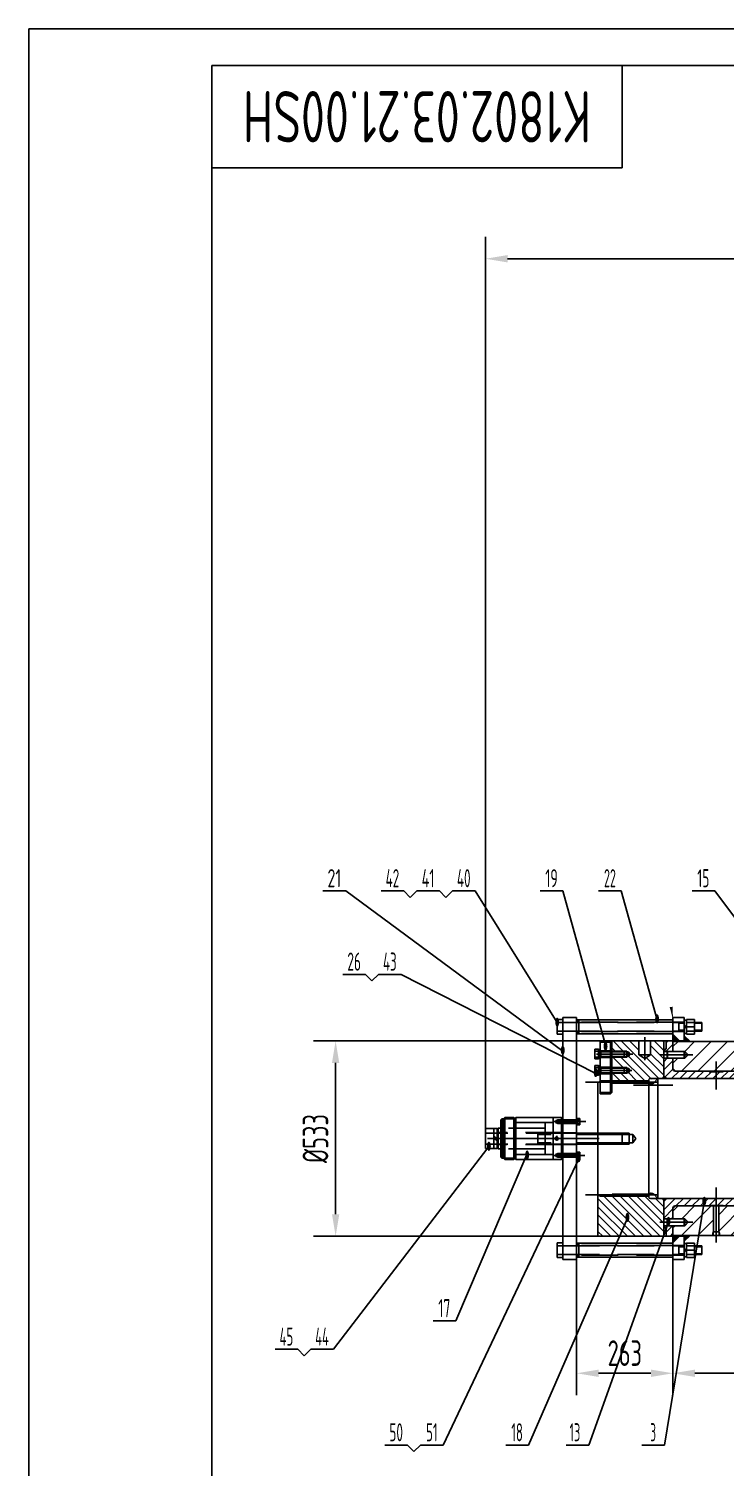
# Model space of a CAD drawing. Header units: millimetres. Extents: x 0 to 13784, y 0 to 6952.
# Drawn here: x 0 to 1902, y 2013 to 5940 of the extents above; entities that cross this region are included whole.
import ezdxf
from ezdxf.enums import TextEntityAlignment as Align

# ---------------------------------------------------------------- set-up
doc = ezdxf.new("R2010")
doc.units = ezdxf.units.MM
doc.header["$LTSCALE"] = 200
doc.linetypes.add('F', pattern=[0.75, 0.5, -0.25])
doc.linetypes.add('G', pattern=[2, 1.25, -0.25, 0.25, -0.25])
for name, color, linetype in [('01', 7, 'Continuous'), ('02', 1, 'Continuous'), ('04', 2, 'F'), ('05', 142, 'G'), ('08', 1, 'Continuous'), ('11', 3, 'Continuous')]:
    doc.layers.add(name, color=color, linetype=linetype)
doc.styles.get("Standard").update_dxf_attribs({"font": 'isocp', "width": 0.707, "bigfont": 'intecad.shx'})
doc.dimstyles.new('INTE', dxfattribs={"dimscale": 20, "dimtxt": 3.5, "dimasz": 3, "dimexe": 3, "dimexo": 0, "dimgap": 1, "dimtad": 1, "dimdec": 1, "dimdsep": 46, "dimtxsty": 'Standard', "dimcen": 0, "dimclrd": 1, "dimclre": 1, "dimclrt": 3, "dimaunit": 1, "dimadec": 0, "dimazin": 0, "dimtfac": 1, "dimtdec": 1, "dimtmove": 0, "dimatfit": 0, "dimfxl": 1, "dimarcsym": 0})

# ---------------------------------------------------------------- blocks, each defined once
blk = doc.blocks.new('*D224')
at = {"layer": '08', "color": 1, "lineweight": -2}
for p, q in [((1247.4, 2937.9), (1247.4, 5372.2)), ((7138.9, 3240.5), (7138.9, 5372.2)), ((7078.9, 5312.2), (1307.4, 5312.2))]:
    blk.add_line(p, q, dxfattribs=at)
at = {"layer": '08', "color": 1}
for points in [[(1307.4, 5322.2), (1307.4, 5302.2), (1247.4, 5312.2)], [(7078.9, 5322.2), (7078.9, 5302.2), (7138.9, 5312.2)]]:
    blk.add_solid(points, dxfattribs=at)
at = {"layer": 'Defpoints', "color": 0}
for p in [(1247.4, 5312.2), (7138.9, 3240.5), (1247.4, 2937.9)]:
    blk.add_point(p, dxfattribs=at)
at = {"layer": '08', "color": 3, "insert": (4193.1, 5367.2), "char_height": 70, "attachment_point": 5}
blk.add_mtext('5891.5', dxfattribs=at)
blk = doc.blocks.new('*D226')
at = {"layer": '08', "color": 1, "lineweight": -2}
for p, q in [((1669.9, 3177), (777.8, 3177)), ((837.8, 3117), (837.8, 2704)), ((1669.9, 2644), (777.8, 2644))]:
    blk.add_line(p, q, dxfattribs=at)
at = {"layer": '08', "color": 1}
for points in [[(827.8, 3117), (847.8, 3117), (837.8, 3177)], [(827.8, 2704), (847.8, 2704), (837.8, 2644)]]:
    blk.add_solid(points, dxfattribs=at)
at = {"layer": 'Defpoints', "color": 0}
for p in [(1669.9, 3177), (837.8, 2644), (1669.9, 2644)]:
    blk.add_point(p, dxfattribs=at)
at = {"layer": '08', "color": 3, "insert": (782.8, 2910.5), "char_height": 70, "attachment_point": 5, "rotation": 90}
blk.add_mtext('%%c533', dxfattribs=at)
blk = doc.blocks.new('*U213')
at = {"layer": '01'}
for p, q in [((-7.7, 2.6), (-7.7, 0)), ((0, 2.6), (-7.7, 2.6)), ((-7.7, 0), (0, 0)), ((0, 0), (-1.5, 2.6)), ((0, 2.6), (1.5, 0)), ((0, 2.6), (7.7, 2.6)), ((7.7, 0), (0, 0)), ((7.7, 2.6), (7.7, 0))]:
    blk.add_line(p, q, dxfattribs=at)
at = {"layer": '05'}
blk.add_line((0, 4.7), (0, -2.1), dxfattribs=at)
blk = doc.blocks.new('*D228')
at = {"layer": '08', "color": 1, "lineweight": -2}
for p, q in [((1495.9, 2580.5), (1495.9, 2209.7)), ((1758.9, 2580.5), (1758.9, 2209.7)), ((1698.9, 2269.7), (1555.9, 2269.7))]:
    blk.add_line(p, q, dxfattribs=at)
at = {"layer": '08', "color": 1}
for points in [[(1555.9, 2279.7), (1555.9, 2259.7), (1495.9, 2269.7)], [(1698.9, 2279.7), (1698.9, 2259.7), (1758.9, 2269.7)]]:
    blk.add_solid(points, dxfattribs=at)
at = {"layer": 'Defpoints', "color": 0}
for p in [(1495.9, 2580.5), (1758.9, 2580.5), (1495.9, 2269.7)]:
    blk.add_point(p, dxfattribs=at)
at = {"layer": '08', "color": 3, "insert": (1627.4, 2324.7), "char_height": 70, "attachment_point": 5}
blk.add_mtext('263', dxfattribs=at)
blk = doc.blocks.new('*U212')
at = {"layer": '01'}
for p, q in [((-27.2, 9), (-27.2, 0)), ((0, 9), (-27.2, 9)), ((-27.2, 0), (0, 0)), ((0, 0), (-5.2, 9)), ((0, 9), (5.2, 0)), ((0, 9), (27.2, 9)), ((27.2, 0), (0, 0)), ((27.2, 9), (27.2, 0))]:
    blk.add_line(p, q, dxfattribs=at)
at = {"layer": '05'}
blk.add_line((0, 11.1), (0, -2.1), dxfattribs=at)
blk = doc.blocks.new('*D229')
at = {"layer": '08', "color": 1, "lineweight": -2}
for p, q in [((2723.9, 2581.3), (2723.9, 2209.7)), ((1758.9, 2541.7), (1758.9, 2209.7)), ((1818.9, 2269.7), (2663.9, 2269.7))]:
    blk.add_line(p, q, dxfattribs=at)
at = {"layer": '08', "color": 1}
for points in [[(1818.9, 2279.7), (1818.9, 2259.7), (1758.9, 2269.7)], [(2663.9, 2279.7), (2663.9, 2259.7), (2723.9, 2269.7)]]:
    blk.add_solid(points, dxfattribs=at)
at = {"layer": 'Defpoints', "color": 0}
for p in [(2723.9, 2581.3), (1758.9, 2541.7), (2723.9, 2269.7)]:
    blk.add_point(p, dxfattribs=at)
at = {"layer": '08', "color": 3, "insert": (2241.4, 2324.7), "char_height": 70, "attachment_point": 5}
blk.add_mtext('965', dxfattribs=at)
blk = doc.blocks.new('*U211')
at = {"layer": '01'}
for p, q in [((-18.3, 6), (-18.3, 0)), ((0, 6), (-18.3, 6)), ((-18.3, 0), (0, 0)), ((0, 0), (-3.5, 6)), ((0, 6), (3.5, 0)), ((0, 6), (18.3, 6)), ((18.3, 0), (0, 0)), ((18.3, 6), (18.3, 0))]:
    blk.add_line(p, q, dxfattribs=at)
at = {"layer": '05'}
blk.add_line((0, 8.1), (0, -2.1), dxfattribs=at)
blk = doc.blocks.new('*U210')
at = {"layer": '01'}
for p, q in [((-21.5, 0), (-21.5, 19.8)), ((-21.5, 19.8), (0, 19.8)), ((-21.5, 12), (0, 12)), ((0, 19.8), (0, 0)), ((0, -19.8), (0, 0)), ((-21.5, 0), (-21.5, -19.8)), ((-21.5, -12), (0, -12)), ((-21.5, -19.8), (0, -19.8))]:
    blk.add_line(p, q, dxfattribs=at)
at = {"layer": '05'}
blk.add_line((-22.6, 0), (1.1, 0), dxfattribs=at)
blk = doc.blocks.new('*U209')
at = {"layer": '01'}
for p, q in [((-12.2, 4.1), (-12.2, 0)), ((0, 4.1), (-12.2, 4.1)), ((-12.2, 0), (0, 0)), ((0, 0), (-2.4, 4.1)), ((0, 4.1), (2.4, 0)), ((0, 4.1), (12.2, 4.1)), ((12.2, 0), (0, 0)), ((12.2, 4.1), (12.2, 0))]:
    blk.add_line(p, q, dxfattribs=at)
at = {"layer": '05'}
blk.add_line((0, 6.2), (0, -2.1), dxfattribs=at)
blk = doc.blocks.new('*U242', base_point=(251.96, 168.31))
at = {"layer": '01'}
for p, q in [((251.96, 168.31), (251.96, 182.31)), ((195.96, 168.31), (251.96, 168.31))]:
    blk.add_line(p, q, dxfattribs=at)
blk = doc.blocks.new('*U243')
at = {"layer": '04'}
blk.add_blockref('*U242', (0, 0), dxfattribs=at)
blk = doc.blocks.new('*U244')
at = {"layer": '01'}
for points in [[(415, 292), (25, 292)], [(25, 292), (25, 5)]]:
    blk.add_lwpolyline(points, dxfattribs=at)
at = {"layer": '02'}
for points in [[(420, 297), (0, 297)], [(0, 297), (0, 0)]]:
    blk.add_lwpolyline(points, dxfattribs=at)

msp = doc.modelspace()

# ---------------------------------------------------------------- hatches: boundary and pattern name
at = {"layer": '01'}
h = msp.add_hatch(color=256, dxfattribs=at)
h.paths.add_polyline_path([(1501.88, 3234.51), (1495.88, 3234.51), (1495.88, 3228.51)])
h.paths.add_polyline_path([(1495.88, 3202.51), (1495.88, 3196.51), (1501.88, 3196.51)])
for points in [[(1776.88, 3177.01), (1789.88, 3177.01), (1789.88, 3175.51), (1758.88, 3175.51), (1758.88, 3195.01)], [(1789.88, 3175.51), (1806.25, 3175.51), (1789.88, 3190.92)], [(1789.88, 3175.51), (1806.25, 3175.51), (1789.88, 3190.92)], [(1758.88, 2626.01), (1758.88, 2645.51), (1789.88, 2645.51), (1789.88, 2644.01), (1776.88, 2644.01)], [(1789.88, 2645.51), (1806.25, 2645.51), (1789.88, 2630.11)], [(1789.88, 2645.51), (1806.25, 2645.51), (1789.88, 2630.11)]]:
    msp.add_hatch(color=256, dxfattribs=at).paths.add_polyline_path(points)
h = msp.add_hatch(color=256, dxfattribs=at)
h.paths.add_polyline_path([(1501.88, 2586.51), (1495.88, 2586.51), (1495.88, 2592.51)])
h.paths.add_polyline_path([(1495.88, 2618.51), (1495.88, 2624.51), (1501.88, 2624.51)])
at = {"layer": '02', "linetype": 'Continuous'}
h = msp.add_hatch(dxfattribs=at)
h.set_pattern_fill('LINE', color=1, scale=10, angle=135, style=0)
h.set_pattern_definition([(45, (4293.442, 1789.51), (22.45064, -22.45064), [])])
h.paths.add_polyline_path([(1765.88, 3094.51), (1758.88, 3101.51), (1758.88, 3129.51), (1790.88, 3129.51), (1800.54, 3139.01), (1790.88, 3148.51), (1758.88, 3148.51), (1758.88, 3175.51), (1789.88, 3175.51), (1948.88, 3175.51), (1948.88, 3183.51), (2627.88, 3183.51), (2627.88, 3175.51), (2723.88, 3175.51), (2723.88, 3148.51), (2691.88, 3148.51), (2682.22, 3139.01), (2691.88, 3129.51), (2723.88, 3129.51), (2723.88, 3101.51), (2716.88, 3094.51)])
h.paths.add_polyline_path([(1948.88, 2637.51), (1948.88, 2645.51), (1886.76, 2645.51), (1885.06, 2655.51), (1883.88, 2655.51), (1883.88, 2726.51), (2404.88, 2726.51), (2404.88, 2647.51), (2403.71, 2647.51), (2402, 2637.51)])
h.paths.add_polyline_path([(2462.88, 2637.51), (2421.76, 2637.51), (2420.06, 2647.51), (2418.88, 2647.51), (2418.88, 2726.51), (2576.88, 2726.51), (2576.88, 2647.51), (2575.71, 2647.51), (2574, 2637.51)])
h.paths.add_polyline_path([(2590.88, 2726.51), (2716.88, 2726.51), (2723.88, 2719.51), (2723.88, 2691.51), (2691.88, 2691.51), (2682.22, 2682.01), (2691.88, 2672.51), (2723.88, 2672.51), (2723.88, 2645.51), (2627.88, 2645.51), (2627.88, 2637.51), (2593.76, 2637.51), (2592.06, 2647.51), (2590.88, 2647.51)])
h.paths.add_polyline_path([(1800.54, 2682.01), (1790.88, 2691.51), (1758.88, 2691.51), (1758.88, 2719.51), (1765.88, 2726.51), (1869.88, 2726.51), (1869.88, 2655.51), (1868.71, 2655.51), (1867, 2645.51), (1789.88, 2645.51), (1758.88, 2645.51), (1758.88, 2672.51), (1790.88, 2672.51)])
h.paths.add_polyline_path([(1868.71, 2655.51), (1869.88, 2655.51), (1867.96, 2645.51), (1867, 2645.51)], flags=16)
h.paths.add_polyline_path([(1886.76, 2645.51), (1885.8, 2645.51), (1883.88, 2655.51), (1885.06, 2655.51)], flags=16)
h.paths.add_polyline_path([(2402.96, 2637.51), (2402, 2637.51), (2403.71, 2647.51), (2404.88, 2647.51)])
h.paths.add_polyline_path([(2421.76, 2637.51), (2420.8, 2637.51), (2418.88, 2647.51), (2420.06, 2647.51)])
h.paths.add_polyline_path([(2593.76, 2637.51), (2592.8, 2637.51), (2590.88, 2647.51), (2592.06, 2647.51)])
h.paths.add_polyline_path([(2575.71, 2647.51), (2576.88, 2647.51), (2574.96, 2637.51), (2574, 2637.51)], flags=16)
h = msp.add_hatch(dxfattribs=at)
h.set_pattern_fill('LINE', color=1, scale=5, angle=45, style=0)
h.set_pattern_definition([(135, (8598.893, -9.963), (11.22532, 11.22532), [])])
h.paths.add_polyline_path([(1697.88, 3139.01), (1697.88, 3177.01), (1733.88, 3177.01), (1733.88, 3079.51, -0.4142136), (1728.88, 3074.51), (1703.88, 3074.51, 0.4142136), (1698.88, 3069.51), (1698.88, 3067.76), (1591.88, 3067.76), (1591.88, 3088.51), (1625.78, 3088.51), (1632.88, 3088.51), (1632.88, 3090.11), (1636.88, 3090.11), (1642.17, 3096.51), (1636.88, 3102.91), (1632.88, 3102.91), (1632.88, 3104.51), (1625.78, 3104.51), (1616.64, 3104.51), (1591.88, 3115.01), (1591.88, 3133.01), (1625.78, 3133.01), (1632.88, 3133.01), (1632.88, 3134.61), (1636.88, 3134.61), (1642.17, 3141.01), (1636.88, 3147.41), (1632.88, 3147.41), (1632.88, 3149.01), (1625.78, 3149.01), (1591.88, 3149.01), (1591.88, 3173.51), (1591.88, 3177.01), (1660.78, 3177.01), (1665.88, 3166.69), (1665.88, 3139.01), (1681.88, 3129.33)])
h.paths.add_polyline_path([(1655.64, 2753.26), (1698.88, 2753.26), (1698.88, 2751.51, 0.4142136), (1703.88, 2746.51), (1728.88, 2746.51, -0.4142136), (1733.88, 2741.51), (1733.88, 2646.21), (1733.1, 2644.01), (1608.8, 2644.01)])
h.paths.add_polyline_path([(1608.8, 2644.01), (1554.13, 2644.01), (1554.13, 2656.35), (1608.59, 2753.26), (1655.64, 2753.26)])
h.paths.add_polyline_path([(1608.59, 2753.26), (1554.13, 2656.35), (1554.13, 2753.26), (1557.01, 2756.14), (1559.88, 2753.26)])
h.paths.add_polyline_path([(1664.64, 3076.56), (1645.68, 3076.56), (1645.68, 3101.18), (1664.64, 3101.18)], flags=24)
h.paths.add_polyline_path([(1695.94, 3112.47), (1676.98, 3112.47), (1676.98, 3137.08), (1695.94, 3137.08)], flags=24)
h = msp.add_hatch(dxfattribs=at)
h.set_pattern_fill('LINE', color=1, scale=5, angle=45, style=0)
h.set_pattern_definition([(45, (1175.45, 1820.806), (-11.22532, 11.22532), [])])
h.paths.add_polyline_path([(1857.88, 2726.51), (1857.88, 2728.01), (1876.88, 2728.01), (1876.88, 2747.01), (1741.88, 2747.01), (1733.88, 2739.01), (1733.88, 2691.51), (1758.88, 2691.51), (1758.88, 2720.51, -0.4142136), (1764.88, 2726.51)])
h.paths.add_polyline_path([(1740.38, 2644.01), (1758.88, 2644.01), (1758.88, 2672.51), (1733.94, 2672.51, 0.0770717), (1734.09, 2672.24), (1740.38, 2664.02)])
h.paths.add_polyline_path([(2011.38, 2726.51), (2012.88, 2728.01), (2012.88, 2745.51), (2011.38, 2747.01), (1876.88, 2747.01), (1876.88, 2728.01), (1895.88, 2728.01), (1895.88, 2726.51)])
h.paths.add_polyline_path([(2011.38, 3074.01), (2012.88, 3075.51), (2012.88, 3093.01), (2011.38, 3094.51), (1898.88, 3094.51), (1895.88, 3094.51), (1895.88, 3093.01), (1876.88, 3093.01), (1876.88, 3074.01)])
h.paths.add_polyline_path([(1876.88, 3074.01), (1876.88, 3093.01), (1857.88, 3093.01), (1857.88, 3094.51), (1764.88, 3094.51, -0.4142136), (1758.88, 3100.51), (1758.88, 3129.51), (1733.88, 3129.51), (1733.88, 3082.01), (1741.88, 3074.01)])
h.paths.add_polyline_path([(1740.38, 3157), (1734.09, 3148.78, 0.0770717), (1733.94, 3148.51), (1758.88, 3148.51), (1758.88, 3177.01), (1740.38, 3177.01)])

# ---------------------------------------------------------------- linework, layer by layer
at = {"layer": '01'}
for p, q in [((1442.88, 3235.5), (1457.88, 3235.5)), ((1442.88, 3215.51), (1442.88, 3235.5)), ((1457.88, 3227.51), (1442.88, 3227.51)), ((1457.88, 3240.51), (1457.88, 2580.51)), ((1495.88, 3240.51), (1457.88, 3240.51)), ((1457.88, 3235.5), (1457.88, 3215.51)), ((1495.88, 3240.51), (1495.88, 2580.51)), ((1495.88, 3234.51), (1758.88, 3234.51)), ((1758.88, 3240.51), (1789.88, 3240.51)), ((1758.88, 3227.51), (1789.88, 3227.51)), ((1774.88, 3227.51), (1774.88, 3215.51)), ((1789.88, 3175.51), (1789.88, 3240.51)), ((1817.38, 3227.51), (1837.88, 3227.51)), ((1837.88, 3227.51), (1837.88, 3215.51)), ((1442.88, 3215.51), (1442.88, 3195.52)), ((1457.88, 3203.51), (1442.88, 3203.51)), ((1442.88, 3195.52), (1457.88, 3195.52)), ((1457.88, 3195.52), (1457.88, 3215.51)), ((1758.88, 3196.51), (1495.88, 3196.51)), ((1758.88, 3203.51), (1789.88, 3203.51)), ((1774.88, 3203.51), (1774.88, 3215.51)), ((1789.88, 3190.92), (1806.25, 3175.51)), ((1817.38, 3203.51), (1837.88, 3203.51)), ((1837.88, 3203.51), (1837.88, 3215.51)), ((1545.78, 3141.01), (1545.78, 3154.1)), ((1545.78, 3154.1), (1555.78, 3154.1)), ((1555.78, 3149.01), (1545.78, 3149.01)), ((1555.78, 3154.1), (1555.78, 3141.01)), ((1559.88, 3177.01), (1559.88, 3067.76)), ((1588.38, 3177.01), (1588.38, 3067.76)), ((1591.88, 3036.01), (1591.88, 3173.51)), ((1591.88, 3149.01), (1625.78, 3149.01)), ((1625.78, 3149.01), (1625.78, 3141.01)), ((1636.88, 3134.61), (1636.88, 3147.41)), ((1636.88, 3147.41), (1642.17, 3141.01)), ((1733.88, 3177.01), (1733.88, 3079.51)), ((1733.88, 3177.01), (1733.88, 3079.51)), ((1742.88, 3146.92), (1744.11, 3148.51)), ((1742.88, 3146.92), (1744.11, 3148.51)), ((1744.11, 3148.51), (1744.11, 3129.51)), ((1744.11, 3148.51), (1744.11, 3129.51)), ((1789.29, 3148.51), (1789.29, 3129.51)), ((1789.29, 3148.51), (1790.88, 3147.14)), ((1545.78, 3141.01), (1545.78, 3127.93)), ((1555.78, 3133.01), (1545.78, 3133.01)), ((1545.78, 3127.93), (1555.78, 3127.93)), ((1545.78, 3109.6), (1555.78, 3109.6)), ((1545.78, 3096.51), (1545.78, 3109.6)), ((1555.78, 3104.51), (1545.78, 3104.51)), ((1555.78, 3127.93), (1555.78, 3141.01)), ((1555.78, 3109.6), (1555.78, 3096.51)), ((1591.88, 3133.01), (1625.78, 3133.01)), ((1591.88, 3104.51), (1625.78, 3104.51)), ((1625.78, 3133.01), (1625.78, 3141.01)), ((1625.78, 3104.51), (1625.78, 3096.51)), ((1642.17, 3141.01), (1636.88, 3134.61)), ((1636.88, 3102.91), (1642.17, 3096.51)), ((1636.88, 3090.11), (1636.88, 3102.91)), ((1665.88, 3139.01), (1681.88, 3129.33)), ((1681.88, 3129.33), (1697.88, 3139.01)), ((1742.88, 3131.1), (1744.11, 3129.51)), ((1742.88, 3131.1), (1744.11, 3129.51)), ((1789.29, 3129.51), (1790.88, 3130.89)), ((1545.78, 3096.51), (1545.78, 3083.43)), ((1555.78, 3088.51), (1545.78, 3088.51)), ((1555.78, 3088.51), (1545.78, 3088.51)), ((1545.78, 3083.43), (1555.78, 3083.43)), ((1559.88, 3067.76), (1554.13, 3062.01)), ((1692.88, 3067.76), (1559.88, 3067.76)), ((1591.88, 3088.51), (1625.78, 3088.51)), ((1625.78, 3088.51), (1625.78, 3096.51)), ((1642.17, 3096.51), (1636.88, 3090.11)), ((1676.53, 3067.76), (1682.88, 3067.76)), ((1692.88, 3067.76), (1692.88, 3069.51)), ((1554.13, 3062.01), (1554.13, 2915.59)), ((1454.88, 2967.51), (1454.88, 2910.51)), ((1498.48, 2965.5), (1498.48, 2956.61)), ((1504.88, 2965.5), (1498.48, 2965.5)), ((1498.48, 2961.61), (1504.88, 2961.61)), ((1498.48, 2947.73), (1498.48, 2956.61)), ((1498.48, 2951.61), (1504.88, 2951.61)), ((1504.88, 2947.73), (1498.48, 2947.73)), ((1504.88, 2956.61), (1504.88, 2965.5)), ((1504.88, 2956.61), (1504.88, 2947.73)), ((1247.38, 2937.91), (1269.88, 2937.91)), ((1247.38, 2910.51), (1247.38, 2937.91)), ((1269.88, 2925.51), (1247.38, 2925.51)), ((1247.38, 2910.51), (1247.38, 2883.12)), ((1269.88, 2937.91), (1269.88, 2910.51)), ((1269.88, 2883.12), (1269.88, 2910.51)), ((1454.88, 2853.51), (1454.88, 2910.51)), ((1495.88, 2925.51), (1554.13, 2925.51)), ((1269.88, 2895.51), (1247.38, 2895.51)), ((1247.38, 2883.12), (1269.88, 2883.12)), ((1495.88, 2895.51), (1554.13, 2895.51)), ((1498.48, 2873.3), (1498.48, 2864.41)), ((1504.88, 2873.3), (1498.48, 2873.3)), ((1498.48, 2869.41), (1504.88, 2869.41)), ((1504.88, 2864.41), (1504.88, 2873.3)), ((1554.13, 2644.01), (1554.13, 2905.43)), ((1498.48, 2855.53), (1498.48, 2864.41)), ((1498.48, 2859.41), (1504.88, 2859.41)), ((1504.88, 2855.53), (1498.48, 2855.53)), ((1504.88, 2864.41), (1504.88, 2855.53)), ((1559.88, 2753.26), (1554.13, 2759.01)), ((1557.01, 2756.14), (1554.13, 2753.26)), ((1692.88, 2753.26), (1559.88, 2753.26)), ((1692.88, 2753.26), (1692.88, 2751.51)), ((1742.88, 2689.92), (1744.11, 2691.51)), ((1742.88, 2689.92), (1744.11, 2691.51)), ((1742.88, 2674.1), (1744.11, 2672.51)), ((1742.88, 2674.1), (1744.11, 2672.51)), ((1744.11, 2672.51), (1744.11, 2691.51)), ((1744.11, 2672.51), (1744.11, 2691.51)), ((1789.29, 2691.51), (1790.88, 2690.14)), ((1789.29, 2672.51), (1789.29, 2691.51)), ((1789.29, 2672.51), (1790.88, 2673.89)), ((1789.88, 2580.51), (1789.88, 2645.51)), ((1789.88, 2630.11), (1806.25, 2645.51)), ((1442.88, 2605.51), (1442.88, 2625.5)), ((1442.88, 2625.5), (1457.88, 2625.5)), ((1457.88, 2617.51), (1442.88, 2617.51)), ((1442.88, 2605.51), (1442.88, 2585.52)), ((1457.88, 2593.51), (1442.88, 2593.51)), ((1758.88, 2624.51), (1495.88, 2624.51)), ((1758.88, 2617.51), (1789.88, 2617.51)), ((1758.88, 2593.51), (1789.88, 2593.51)), ((1774.88, 2617.51), (1774.88, 2605.51)), ((1774.88, 2593.51), (1774.88, 2605.51)), ((1817.38, 2617.51), (1837.88, 2617.51)), ((1817.38, 2593.51), (1837.88, 2593.51)), ((1837.88, 2617.51), (1837.88, 2605.51)), ((1837.88, 2593.51), (1837.88, 2605.51)), ((1442.88, 2585.52), (1457.88, 2585.52)), ((1495.88, 2580.51), (1457.88, 2580.51)), ((1495.88, 2586.51), (1758.88, 2586.51)), ((1758.88, 2580.51), (1789.88, 2580.51))]:
    msp.add_line(p, q, dxfattribs=at)
at = {"layer": '01', "color": 7, "linetype": 'Continuous'}
for p, q in [((1495.88, 3228.51), (1501.88, 3234.51)), ((1501.88, 3196.51), (1501.88, 3234.51)), ((1758.88, 3148.51), (1758.88, 3240.51)), ((1758.88, 3148.51), (1758.88, 3240.51)), ((1789.88, 3228.51), (1758.88, 3228.51)), ((1495.88, 3202.51), (1501.88, 3196.51)), ((1789.88, 3202.51), (1758.88, 3202.51)), ((1588.38, 3177.01), (1559.88, 3177.01)), ((1591.88, 3173.51), (1559.88, 3173.51)), ((1588.38, 3177.01), (1758.88, 3177.01)), ((1591.88, 3173.51), (1588.38, 3177.01)), ((1591.88, 3177.01), (1591.88, 3067.76)), ((1625.78, 3147.41), (1636.88, 3147.41)), ((1632.88, 3149.01), (1632.88, 3133.01)), ((1665.88, 3177.01), (1665.88, 3139.01)), ((1697.88, 3177.01), (1697.88, 3139.01)), ((1733.94, 3148.51), (1790.88, 3148.51)), ((1734.09, 3148.78), (1740.07, 3156.6)), ((1734.09, 3148.78), (1740.07, 3156.6)), ((1740.38, 3157.51), (1740.38, 3177.01)), ((1740.38, 3157.51), (1740.38, 3177.01)), ((1742.88, 3131.1), (1742.88, 3146.92)), ((1742.88, 3131.1), (1742.88, 3146.92)), ((1948.88, 3175.51), (1789.88, 3175.51)), ((1790.88, 3129.51), (1790.88, 3148.51)), ((1790.88, 3148.51), (1800.54, 3139.01)), ((1625.78, 3134.61), (1636.88, 3134.61)), ((1625.78, 3102.91), (1636.88, 3102.91)), ((1632.88, 3104.51), (1632.88, 3088.51)), ((1665.88, 3139.01), (1697.88, 3139.01)), ((1790.88, 3129.51), (1733.88, 3129.51)), ((1758.88, 3100.51), (1758.88, 3129.51)), ((1758.88, 3100.51), (1758.88, 3129.51)), ((1800.54, 3139.01), (1790.88, 3129.51)), ((1625.78, 3090.11), (1636.88, 3090.11)), ((1692.88, 2910.51), (1692.88, 3067.76)), ((1697.88, 3074.51), (1728.88, 3074.51)), ((1717.88, 3074.01), (1706.31, 3062.44)), ((1717.88, 2910.51), (1717.88, 3074.01)), ((2783.88, 3074.01), (1717.88, 3074.01)), ((1733.88, 3082.01), (1741.88, 3074.01)), ((1733.88, 3082.01), (1741.88, 3074.01)), ((1765.88, 3094.51), (1758.88, 3101.51)), ((2717.88, 3094.51), (1764.88, 3094.51)), ((1857.88, 3094.51), (1857.88, 3093.01)), ((1857.88, 3094.51), (1857.88, 3093.01)), ((1857.88, 3093.01), (1895.88, 3093.01)), ((1895.88, 3094.51), (1895.88, 3093.01)), ((1699.24, 3059.51), (1697.88, 3059.51)), ((1291.88, 2964.51), (1288.88, 2961.51)), ((1288.88, 2910.51), (1288.88, 2961.51)), ((1291.88, 2964.51), (1291.88, 2910.51)), ((1296.48, 2964.51), (1291.88, 2964.51)), ((1299.48, 2967.51), (1296.48, 2964.51)), ((1296.48, 2964.51), (1296.48, 2910.51)), ((1299.48, 2967.51), (1299.48, 2910.51)), ((1324.04, 2967.51), (1299.48, 2967.51)), ((1324.04, 2967.51), (1324.04, 2910.51)), ((1324.04, 2967.51), (1327.04, 2964.51)), ((1330.04, 2967.51), (1327.04, 2964.51)), ((1327.04, 2910.51), (1327.04, 2964.51)), ((1330.04, 2967.51), (1330.04, 2910.51)), ((1454.88, 2967.51), (1330.04, 2967.51)), ((1457.88, 2964.51), (1454.88, 2967.51)), ((1457.88, 2910.51), (1457.88, 2964.51)), ((1281.88, 2939.01), (1278.88, 2936.01)), ((1278.88, 2910.51), (1278.88, 2936.01)), ((1278.88, 2910.51), (1278.88, 2885.01)), ((1288.88, 2939.01), (1281.88, 2939.01)), ((1281.88, 2939.01), (1281.88, 2910.51)), ((1281.88, 2882.01), (1281.88, 2910.51)), ((1288.88, 2910.51), (1288.88, 2859.51)), ((1291.88, 2856.51), (1291.88, 2910.51)), ((1296.48, 2856.51), (1296.48, 2910.51)), ((1299.48, 2853.51), (1299.48, 2910.51)), ((1324.04, 2853.51), (1324.04, 2910.51)), ((1327.04, 2910.51), (1327.04, 2856.51)), ((1330.04, 2853.51), (1330.04, 2910.51)), ((1457.88, 2910.51), (1457.88, 2856.51)), ((1692.88, 2910.51), (1692.88, 2753.26)), ((1717.88, 2910.51), (1717.88, 2747.01)), ((1281.88, 2882.01), (1278.88, 2885.01)), ((1288.88, 2882.01), (1281.88, 2882.01)), ((1291.88, 2856.51), (1288.88, 2859.51)), ((1296.48, 2856.51), (1291.88, 2856.51)), ((1299.48, 2853.51), (1296.48, 2856.51)), ((1324.04, 2853.51), (1299.48, 2853.51)), ((1324.04, 2853.51), (1327.04, 2856.51)), ((1330.04, 2853.51), (1327.04, 2856.51)), ((1454.88, 2853.51), (1330.04, 2853.51)), ((1457.88, 2856.51), (1454.88, 2853.51)), ((1699.24, 2761.51), (1697.88, 2761.51)), ((1717.88, 2747.01), (1706.31, 2758.58)), ((1697.88, 2746.51), (1728.88, 2746.51)), ((2783.88, 2747.01), (1717.88, 2747.01)), ((1733.88, 2739.01), (1741.88, 2747.01)), ((1733.88, 2739.01), (1741.88, 2747.01)), ((1733.88, 2741.01), (1733.88, 2644.01)), ((1733.88, 2741.01), (1733.88, 2644.01)), ((1765.88, 2726.51), (1758.88, 2719.51)), ((1758.88, 2691.51), (1758.88, 2720.51)), ((1758.88, 2691.51), (1758.88, 2720.51)), ((2717.88, 2726.51), (1764.88, 2726.51)), ((1857.88, 2726.51), (1857.88, 2728.01)), ((1857.88, 2728.01), (1895.88, 2728.01)), ((1869.88, 2655.51), (1869.88, 2726.51)), ((1883.88, 2655.51), (1883.88, 2726.51)), ((1895.88, 2726.51), (1895.88, 2728.01)), ((1790.88, 2691.51), (1733.88, 2691.51)), ((1733.94, 2672.51), (1790.88, 2672.51)), ((1734.09, 2672.24), (1740.07, 2664.42)), ((1734.09, 2672.24), (1740.07, 2664.42)), ((1742.88, 2689.92), (1742.88, 2674.1)), ((1742.88, 2689.92), (1742.88, 2674.1)), ((1758.88, 2580.51), (1758.88, 2672.51)), ((1758.88, 2580.51), (1758.88, 2672.51)), ((1790.88, 2691.51), (1790.88, 2672.51)), ((1800.54, 2682.01), (1790.88, 2691.51)), ((1790.88, 2672.51), (1800.54, 2682.01)), ((1554.13, 2644.01), (1758.88, 2644.01)), ((1740.38, 2663.51), (1740.38, 2644.01)), ((1740.38, 2663.51), (1740.38, 2644.01)), ((1948.88, 2645.51), (1789.88, 2645.51)), ((1869.88, 2655.51), (1867.96, 2645.51)), ((1885.06, 2655.51), (1868.71, 2655.51)), ((1883.88, 2655.51), (1885.8, 2645.51)), ((1495.88, 2618.51), (1501.88, 2624.51)), ((1495.88, 2592.51), (1501.88, 2586.51)), ((1501.88, 2624.51), (1501.88, 2586.51)), ((1789.88, 2618.51), (1758.88, 2618.51)), ((1789.88, 2592.51), (1758.88, 2592.51))]:
    msp.add_line(p, q, dxfattribs=at)
msp.add_circle((1441.38, 2910.51), 3.63, dxfattribs=at)
for centre, radius, start, end in [((1734.88, 3148.17), 1, 142.56799, 180), ((1734.88, 3148.17), 1, 142.56799, 180), ((1738.88, 3157.51), 1.5, 322.56799, 0), ((1738.88, 3157.51), 1.5, 322.56799, 0), ((1697.88, 3069.51), 5, 90, 180), ((1697.88, 3064.51), 5, 180, 270), ((1739.88, 3080.01), 6, 180, 270), ((1739.88, 3080.01), 6, 180, 270), ((1764.88, 3100.51), 6, 180, 270), ((1699.24, 3069.51), 10, 270, 315), ((1697.88, 2756.51), 5, 90, 180), ((1697.88, 2751.51), 5, 180, 270), ((1699.24, 2751.51), 10, 45, 90), ((1739.88, 2741.01), 6, 90, 180), ((1739.88, 2741.01), 6, 90, 180), ((1764.88, 2720.51), 6, 90, 180), ((1734.88, 2672.85), 1, 180, 217.43201), ((1734.88, 2672.85), 1, 180, 217.43201), ((1738.88, 2663.51), 1.5, 0, 37.43201), ((1738.88, 2663.51), 1.5, 0, 37.43201)]:
    msp.add_arc(centre, radius, start, end, dxfattribs=at)
at = {"layer": '01'}
for centre, start, end in [((1728.88, 3079.51), 270, 0), ((1728.88, 3079.51), 270, 0), ((1728.88, 2741.51), 0, 90), ((1728.88, 2741.51), 0, 90)]:
    msp.add_arc(centre, 5, start, end, dxfattribs=at)
at = {"layer": '02'}
for p, q in [((865.31, 3586.44), (803.31, 3586.44)), ((1457.88, 3149.21), (865.31, 3586.44)), ((1023.93, 3586.44), (961.93, 3586.44)), ((1041.61, 3568.76), (1023.93, 3586.44)), ((1059.28, 3586.44), (1041.61, 3568.76)), ((1121.28, 3586.44), (1059.28, 3586.44)), ((1138.96, 3568.76), (1121.28, 3586.44)), ((1156.64, 3586.44), (1138.96, 3568.76)), ((1218.64, 3586.44), (1156.64, 3586.44)), ((1442.88, 3227.51), (1218.64, 3586.44)), ((1458.29, 3586.44), (1396.29, 3586.44)), ((1575.62, 3162.76), (1458.29, 3586.44)), ((1617.8, 3586.44), (1555.8, 3586.44)), ((1715.52, 3234.51), (1617.8, 3586.44)), ((1872.89, 3586.44), (1810.89, 3586.44)), ((2324.68, 2983.52), (1872.89, 3586.44)), ((919.43, 3358.71), (857.43, 3358.71)), ((937.11, 3341.03), (919.43, 3358.71)), ((954.79, 3358.71), (937.11, 3341.03)), ((1016.79, 3358.71), (954.79, 3358.71)), ((1547.91, 3087.93), (1016.79, 3358.71)), ((1789.88, 3225.11), (1774.88, 3225.11)), ((1837.88, 3225.11), (1817.38, 3225.11)), ((1789.88, 3205.91), (1774.88, 3205.91)), ((1837.88, 3205.91), (1817.38, 3205.91)), ((1625.78, 3147.41), (1591.88, 3147.41)), ((1734.09, 3148.78), (1733.88, 3148.51)), ((1734.09, 3148.78), (1733.88, 3148.51)), ((1733.88, 3148.17), (1733.88, 3148.51)), ((1733.88, 3148.17), (1733.88, 3148.51)), ((1625.78, 3134.61), (1591.88, 3134.61)), ((1625.78, 3102.91), (1591.88, 3102.91)), ((1625.78, 3090.11), (1591.88, 3090.11)), ((1441.38, 2917.63), (1441.38, 2904.77)), ((1554.13, 2921.91), (1495.88, 2921.91)), ((1253.38, 2885.51), (831.72, 2335.08)), ((1360.23, 2866.95), (1165.73, 2412.69)), ((1554.13, 2899.11), (1495.88, 2899.11)), ((1501.68, 2855.53), (1131.49, 2073.88)), ((1844.45, 2736.76), (1735.79, 2073.88)), ((1634.47, 2692.84), (1364.32, 2073.88)), ((1746.68, 2682.01), (1529.3, 2073.88)), ((1733.88, 2672.85), (1733.88, 2672.51)), ((1733.88, 2672.85), (1733.88, 2672.51)), ((1734.09, 2672.24), (1733.88, 2672.51)), ((1734.09, 2672.24), (1733.88, 2672.51)), ((1789.88, 2615.11), (1774.88, 2615.11)), ((1789.88, 2595.91), (1774.88, 2595.91)), ((1837.88, 2615.11), (1817.38, 2615.11)), ((1837.88, 2595.91), (1817.38, 2595.91)), ((1103.73, 2412.69), (1165.73, 2412.69)), ((672.36, 2335.08), (734.36, 2335.08)), ((734.36, 2335.08), (752.04, 2317.4)), ((752.04, 2317.4), (769.72, 2335.08)), ((769.72, 2335.08), (831.72, 2335.08)), ((972.13, 2073.88), (1034.13, 2073.88)), ((1034.13, 2073.88), (1051.81, 2056.2)), ((1051.81, 2056.2), (1069.49, 2073.88)), ((1069.49, 2073.88), (1131.49, 2073.88)), ((1364.32, 2073.88), (1302.32, 2073.88)), ((1529.3, 2073.88), (1467.3, 2073.88)), ((1735.79, 2073.88), (1673.79, 2073.88))]:
    msp.add_line(p, q, dxfattribs=at)
at = {"layer": '02', "color": 1, "linetype": 'Continuous'}
for p, q in [((1625.78, 3149.01), (1632.88, 3149.01)), ((1625.78, 3133.01), (1632.88, 3133.01)), ((1625.78, 3104.51), (1632.88, 3104.51)), ((1625.78, 3088.51), (1632.88, 3088.51)), ((1327.04, 2964.51), (1296.48, 2964.51)), ((1327.04, 2856.51), (1296.48, 2856.51)), ((1868.71, 2655.51), (1867, 2645.51)), ((1885.06, 2655.51), (1886.76, 2645.51))]:
    msp.add_line(p, q, dxfattribs=at)
at = {"layer": '02'}
msp.add_lwpolyline([(1758.88, 3235.04, 0, 8, 0), (1754.01, 3269.7, 8, 8, 0)], format="xyseb", dxfattribs=at)
msp.add_lwpolyline([(1758.88, 3235.04, 0, 8, 0), (1754.01, 3269.7, 8, 8, 0)], format="xyseb", dxfattribs=at)
msp.add_arc((1441.38, 2910.51), 4.5, 90, 0, dxfattribs=at)
at = {"layer": '04', "color": 2, "linetype": 'F'}
for p, q in [((1758.88, 3228.51), (1457.88, 3228.51)), ((1457.88, 3227.51), (1758.88, 3227.51)), ((1457.88, 3203.51), (1758.88, 3203.51)), ((1758.88, 3202.51), (1457.88, 3202.51)), ((1758.88, 3195.01), (1776.88, 3177.01)), ((1591.88, 3150.01), (1559.88, 3150.01)), ((1559.88, 3149.01), (1591.88, 3149.01)), ((1561.78, 3149.01), (1561.78, 3141.01)), ((1591.88, 3147.41), (1561.78, 3147.41)), ((1789.88, 3175.51), (1758.88, 3175.51)), ((1776.88, 3177.01), (1789.88, 3177.01)), ((1559.88, 3133.01), (1591.88, 3133.01)), ((1591.88, 3132.01), (1559.88, 3132.01)), ((1591.88, 3105.51), (1559.88, 3105.51)), ((1559.88, 3104.51), (1591.88, 3104.51)), ((1561.78, 3133.01), (1561.78, 3141.01)), ((1591.88, 3134.61), (1561.78, 3134.61)), ((1561.78, 3104.51), (1561.78, 3096.51)), ((1591.88, 3102.91), (1561.78, 3102.91)), ((1559.88, 3088.51), (1591.88, 3088.51)), ((1591.88, 3087.51), (1559.88, 3087.51)), ((1559.88, 3067.76), (1559.88, 3032.51)), ((1561.78, 3088.51), (1561.78, 3096.51)), ((1591.88, 3090.11), (1561.78, 3090.11)), ((1588.38, 3067.76), (1588.38, 3032.51)), ((1591.88, 3067.76), (1591.88, 3037.51)), ((1591.88, 3036.01), (1559.88, 3036.01)), ((1559.88, 3032.51), (1588.38, 3032.51)), ((1591.88, 3036.01), (1588.38, 3032.51)), ((1441.13, 2960.71), (1437.91, 2956.61)), ((1441.13, 2952.52), (1437.91, 2956.61)), ((1441.13, 2960.71), (1441.13, 2956.61)), ((1443.88, 2960.71), (1441.13, 2960.71)), ((1441.13, 2952.52), (1441.13, 2956.61)), ((1443.88, 2952.52), (1441.13, 2952.52)), ((1443.88, 2956.61), (1443.88, 2961.41)), ((1495.88, 2961.41), (1443.88, 2961.41)), ((1495.88, 2960.71), (1443.88, 2960.71)), ((1443.88, 2956.61), (1443.88, 2951.81)), ((1495.88, 2952.52), (1443.88, 2952.52)), ((1495.88, 2951.81), (1443.88, 2951.81)), ((1457.88, 2925.51), (1269.88, 2925.51)), ((1456.25, 2927.16), (1280.51, 2927.16)), ((1389.67, 2925.51), (1389.67, 2910.51)), ((1426.38, 2921.91), (1389.67, 2921.91)), ((1389.67, 2895.51), (1389.67, 2910.51)), ((1495.88, 2926.51), (1457.88, 2926.51)), ((1457.88, 2925.51), (1495.88, 2925.51)), ((1638.88, 2925.51), (1554.13, 2925.51)), ((1554.13, 2925.51), (1554.13, 2910.51)), ((1554.13, 2921.91), (1638.88, 2921.91)), ((1554.13, 2895.51), (1554.13, 2910.51)), ((1457.88, 2895.51), (1269.88, 2895.51)), ((1456.25, 2893.86), (1280.51, 2893.86)), ((1426.38, 2899.11), (1389.67, 2899.11)), ((1441.13, 2868.51), (1437.91, 2864.41)), ((1443.88, 2868.51), (1441.13, 2868.51)), ((1441.13, 2868.51), (1441.13, 2864.41)), ((1495.88, 2869.21), (1443.88, 2869.21)), ((1443.88, 2864.41), (1443.88, 2869.21)), ((1495.88, 2868.51), (1443.88, 2868.51)), ((1457.88, 2895.51), (1495.88, 2895.51)), ((1495.88, 2894.51), (1457.88, 2894.51)), ((1554.13, 2899.11), (1638.88, 2899.11)), ((1638.88, 2895.51), (1554.13, 2895.51)), ((1441.13, 2860.32), (1437.91, 2864.41)), ((1441.13, 2860.32), (1441.13, 2864.41)), ((1443.88, 2860.32), (1441.13, 2860.32)), ((1443.88, 2864.41), (1443.88, 2859.61)), ((1495.88, 2860.32), (1443.88, 2860.32)), ((1495.88, 2859.61), (1443.88, 2859.61)), ((1789.88, 2645.51), (1758.88, 2645.51)), ((1758.88, 2626.01), (1776.88, 2644.01)), ((1776.88, 2644.01), (1789.88, 2644.01)), ((1758.88, 2618.51), (1457.88, 2618.51)), ((1457.88, 2617.51), (1758.88, 2617.51)), ((1457.88, 2593.51), (1758.88, 2593.51)), ((1758.88, 2592.51), (1457.88, 2592.51))]:
    msp.add_line(p, q, dxfattribs=at)
at = {"layer": '04'}
for p, q in [((1692.88, 3062.01), (1554.13, 3062.01)), ((1431.57, 2954.07), (1288.88, 2954.07)), ((1409.5, 2954.07), (1409.5, 2910.51)), ((1431.57, 2967.51), (1431.57, 2910.51)), ((1278.88, 2929.1), (1280.51, 2927.16)), ((1280.51, 2927.16), (1280.51, 2893.86)), ((1409.5, 2939.01), (1288.88, 2939.01)), ((1409.5, 2866.95), (1409.5, 2910.51)), ((1431.57, 2853.51), (1431.57, 2910.51)), ((1457.88, 2929.1), (1456.25, 2927.16)), ((1456.25, 2927.16), (1456.25, 2893.86)), ((1554.13, 2925.51), (1638.88, 2925.51)), ((1554.13, 2921.91), (1638.88, 2921.91)), ((1619.95, 2925.51), (1619.95, 2910.51)), ((1619.95, 2895.51), (1619.95, 2910.51)), ((1638.88, 2925.51), (1638.88, 2910.51)), ((1638.88, 2921.91), (1648.88, 2921.91)), ((1638.88, 2895.51), (1638.88, 2910.51)), ((1648.88, 2921.91), (1657.24, 2910.51)), ((1648.88, 2921.91), (1648.88, 2910.51)), ((1648.88, 2899.11), (1657.24, 2910.51)), ((1648.88, 2899.11), (1648.88, 2910.51)), ((1278.88, 2891.92), (1280.51, 2893.86)), ((1409.5, 2882.01), (1288.88, 2882.01)), ((1431.57, 2866.95), (1288.88, 2866.95)), ((1457.88, 2891.92), (1456.25, 2893.86)), ((1554.13, 2899.11), (1638.88, 2899.11)), ((1554.13, 2895.51), (1638.88, 2895.51)), ((1638.88, 2899.11), (1648.88, 2899.11)), ((1692.88, 2759.01), (1554.13, 2759.01))]:
    msp.add_line(p, q, dxfattribs=at)
at = {"layer": '05'}
for p, q in [((1681.88, 3124.38), (1681.88, 3187.35)), ((1649.16, 3141.01), (1549.91, 3141.01)), ((1813.55, 3139.01), (1722.82, 3139.01)), ((1520.36, 3064.51), (1714.84, 3064.51)), ((1646.37, 3096.51), (1549.91, 3096.51)), ((1651.2, 3056.51), (1758.37, 3056.51)), ((1434.01, 2956.61), (1520.7, 2956.61)), ((1507.95, 2956.61), (1454.93, 2956.61)), ((1502.73, 2910.51), (1231.89, 2910.51)), ((1423.32, 2910.51), (1557.68, 2910.51)), ((1434.01, 2864.41), (1518.08, 2864.41)), ((1520.36, 2756.51), (1714.84, 2756.51)), ((1813.55, 2682.01), (1722.82, 2682.01))]:
    msp.add_line(p, q, dxfattribs=at)
at = {"layer": '05', "color": 142, "linetype": 'G'}
for p, q in [((1876.88, 3121.1), (1876.88, 3044.6)), ((1876.88, 2776.43), (1876.88, 2626.67))]:
    msp.add_line(p, q, dxfattribs=at)

# ---------------------------------------------------------------- block references
at = {"layer": '01', "xscale": 20, "yscale": 20, "zscale": 20}
msp.add_blockref('*U244', (0, 0), dxfattribs=at)
at = {"layer": '01', "xscale": 20, "yscale": 20}
msp.add_blockref('*U243', (1620, 5560), dxfattribs=at)
at = {"layer": '01', "xscale": -1}
for name, p, rotation in [('*U211', (1789.88, 3215.51), 270), ('*U212', (1278.88, 2910.51), 90)]:
    msp.add_blockref(name, p, dxfattribs=dict(at, rotation=rotation))
msp.add_blockref('*U210', (1795.88, 3215.51), dxfattribs=at)
at = {"layer": '01'}
for name, p, rotation in [('*U211', (1789.88, 2605.51), 270), ('*U210', (1795.88, 2605.51), 180)]:
    msp.add_blockref(name, p, dxfattribs=dict(at, rotation=rotation))
at = {"layer": '04', "xscale": -1}
for name, p, rotation in [('*U209', (1559.88, 3141.01), 90), ('*U209', (1559.88, 3096.51), 90), ('*U213', (1495.88, 2956.61), 270)]:
    msp.add_blockref(name, p, dxfattribs=dict(at, rotation=rotation))
at = {"layer": '04', "rotation": 270.0000000001042}
msp.add_blockref('*U213', (1495.88, 2864.41), dxfattribs=at)

# ---------------------------------------------------------------- texts
at = {"layer": '02', "width": 0.605172}
for p, p2 in [((1436.88, 3215.51), (1448.88, 3215.51)), ((1709.52, 3224.51), (1721.52, 3224.51)), ((1451.88, 3138.91), (1463.88, 3138.91)), ((1568.82, 3150.01), (1580.82, 3150.01)), ((1541.91, 3077.93), (1553.91, 3077.93)), ((1250.32, 2876.87), (1262.32, 2876.87)), ((1354.75, 2852.83), (1366.75, 2852.83)), ((1495.68, 2845.53), (1507.68, 2845.53)), ((1838.45, 2726.76), (1850.45, 2726.76)), ((1628.47, 2682.84), (1640.47, 2682.84)), ((1740.68, 2672.01), (1752.68, 2672.01)), ((1740.68, 2672.01), (1752.68, 2672.01))]:
    msp.add_text('●', height=20, dxfattribs=at).set_placement(p, p2, align=Align.FIT)
at = {"layer": '11', "width": 0.696129}
msp.add_text('K1802.03.21.00SH', height=140, rotation=180, dxfattribs=at).set_placement((1535.35, 5770), (584.65, 5770), align=Align.FIT)
at = {"layer": '11'}
for s, height, width, p, p2 in [('21', 49.497, 0.715765, (815.71, 3596.44), (852.91, 3596.44)), ('42', 49.497, 0.532994, (974.33, 3596.44), (1011.53, 3596.44)), ('41', 49.497, 0.614783, (1072.79, 3596.44), (1107.78, 3596.44)), ('40', 49.497, 0.556382, (1169.04, 3596.44), (1206.24, 3596.44)), ('19', 49.497, 0.612447, (1410.29, 3596.44), (1444.29, 3596.44)), ('22', 49.497, 0.499408, (1570.61, 3596.44), (1603, 3596.44)), ('15', 49.497, 0.609833, (1825.42, 3596.44), (1858.37, 3596.44)), ('26', 49.497, 0.578293, (869.83, 3368.71), (907.03, 3368.71)), ('43', 49.497, 0.540134, (967.19, 3368.71), (1004.39, 3368.71)), ('17', 49.497, 0.63389, (1118.26, 2422.69), (1151.21, 2422.69)), ('45', 49.497, 0.540134, (684.76, 2345.08), (721.96, 2345.08)), ('44', 49.497, 0.518313, (782.12, 2345.08), (819.32, 2345.08)), ('50', 49.497, 0.600864, (984.53, 2083.88), (1021.73, 2083.88)), ('51', 49.497, 0.606, (1084.74, 2083.88), (1116.23, 2083.88)), ('18', 49.497, 0.606, (1317.57, 2083.88), (1349.07, 2083.88)), ('13', 49.497, 0.548975, (1476.36, 2083.88), (1506.02, 2083.88)), ('3', 49.5, 0.527686, (1697.07, 2083.88), (1712.51, 2083.88))]:
    msp.add_text(s, height=height, dxfattribs=dict(at, width=width)).set_placement(p, p2, align=Align.FIT)

# ---------------------------------------------------------------- dimensions: what is measured, and where the dimension line sits
at = {"layer": '08'}
dim = msp.add_linear_dim(base=(1247.38, 5312.16), p1=(7138.88, 3240.51), p2=(1247.38, 2937.91), dimstyle='INTE', dxfattribs=at)
dim.commit()
dim.dimension.update_dxf_attribs({"geometry": '*D224', "text_midpoint": (4193.13, 5367.16)})
dim = msp.add_linear_dim(base=(837.76, 2644.01), p1=(1669.88, 3177.01), p2=(1669.88, 2644.01), angle=90, text='%%c533', dimstyle='INTE', dxfattribs=at)
dim.commit()
dim.dimension.update_dxf_attribs({"geometry": '*D226', "text_midpoint": (782.76, 2910.51)})
for base, p1, p2, picture, middle in [((1495.88, 2269.71), (1758.88, 2580.51), (1495.88, 2580.51), '*D228', (1627.38, 2324.72)), ((2723.88, 2269.71), (1758.88, 2541.71), (2723.88, 2581.3), '*D229', (2241.38, 2324.71))]:
    dim = msp.add_linear_dim(base=base, p1=p1, p2=p2, angle=180, dimstyle='INTE', dxfattribs=at)
    dim.commit()
    dim.dimension.update_dxf_attribs({"geometry": picture, "text_midpoint": middle})

doc.saveas('drawing.dxf')
